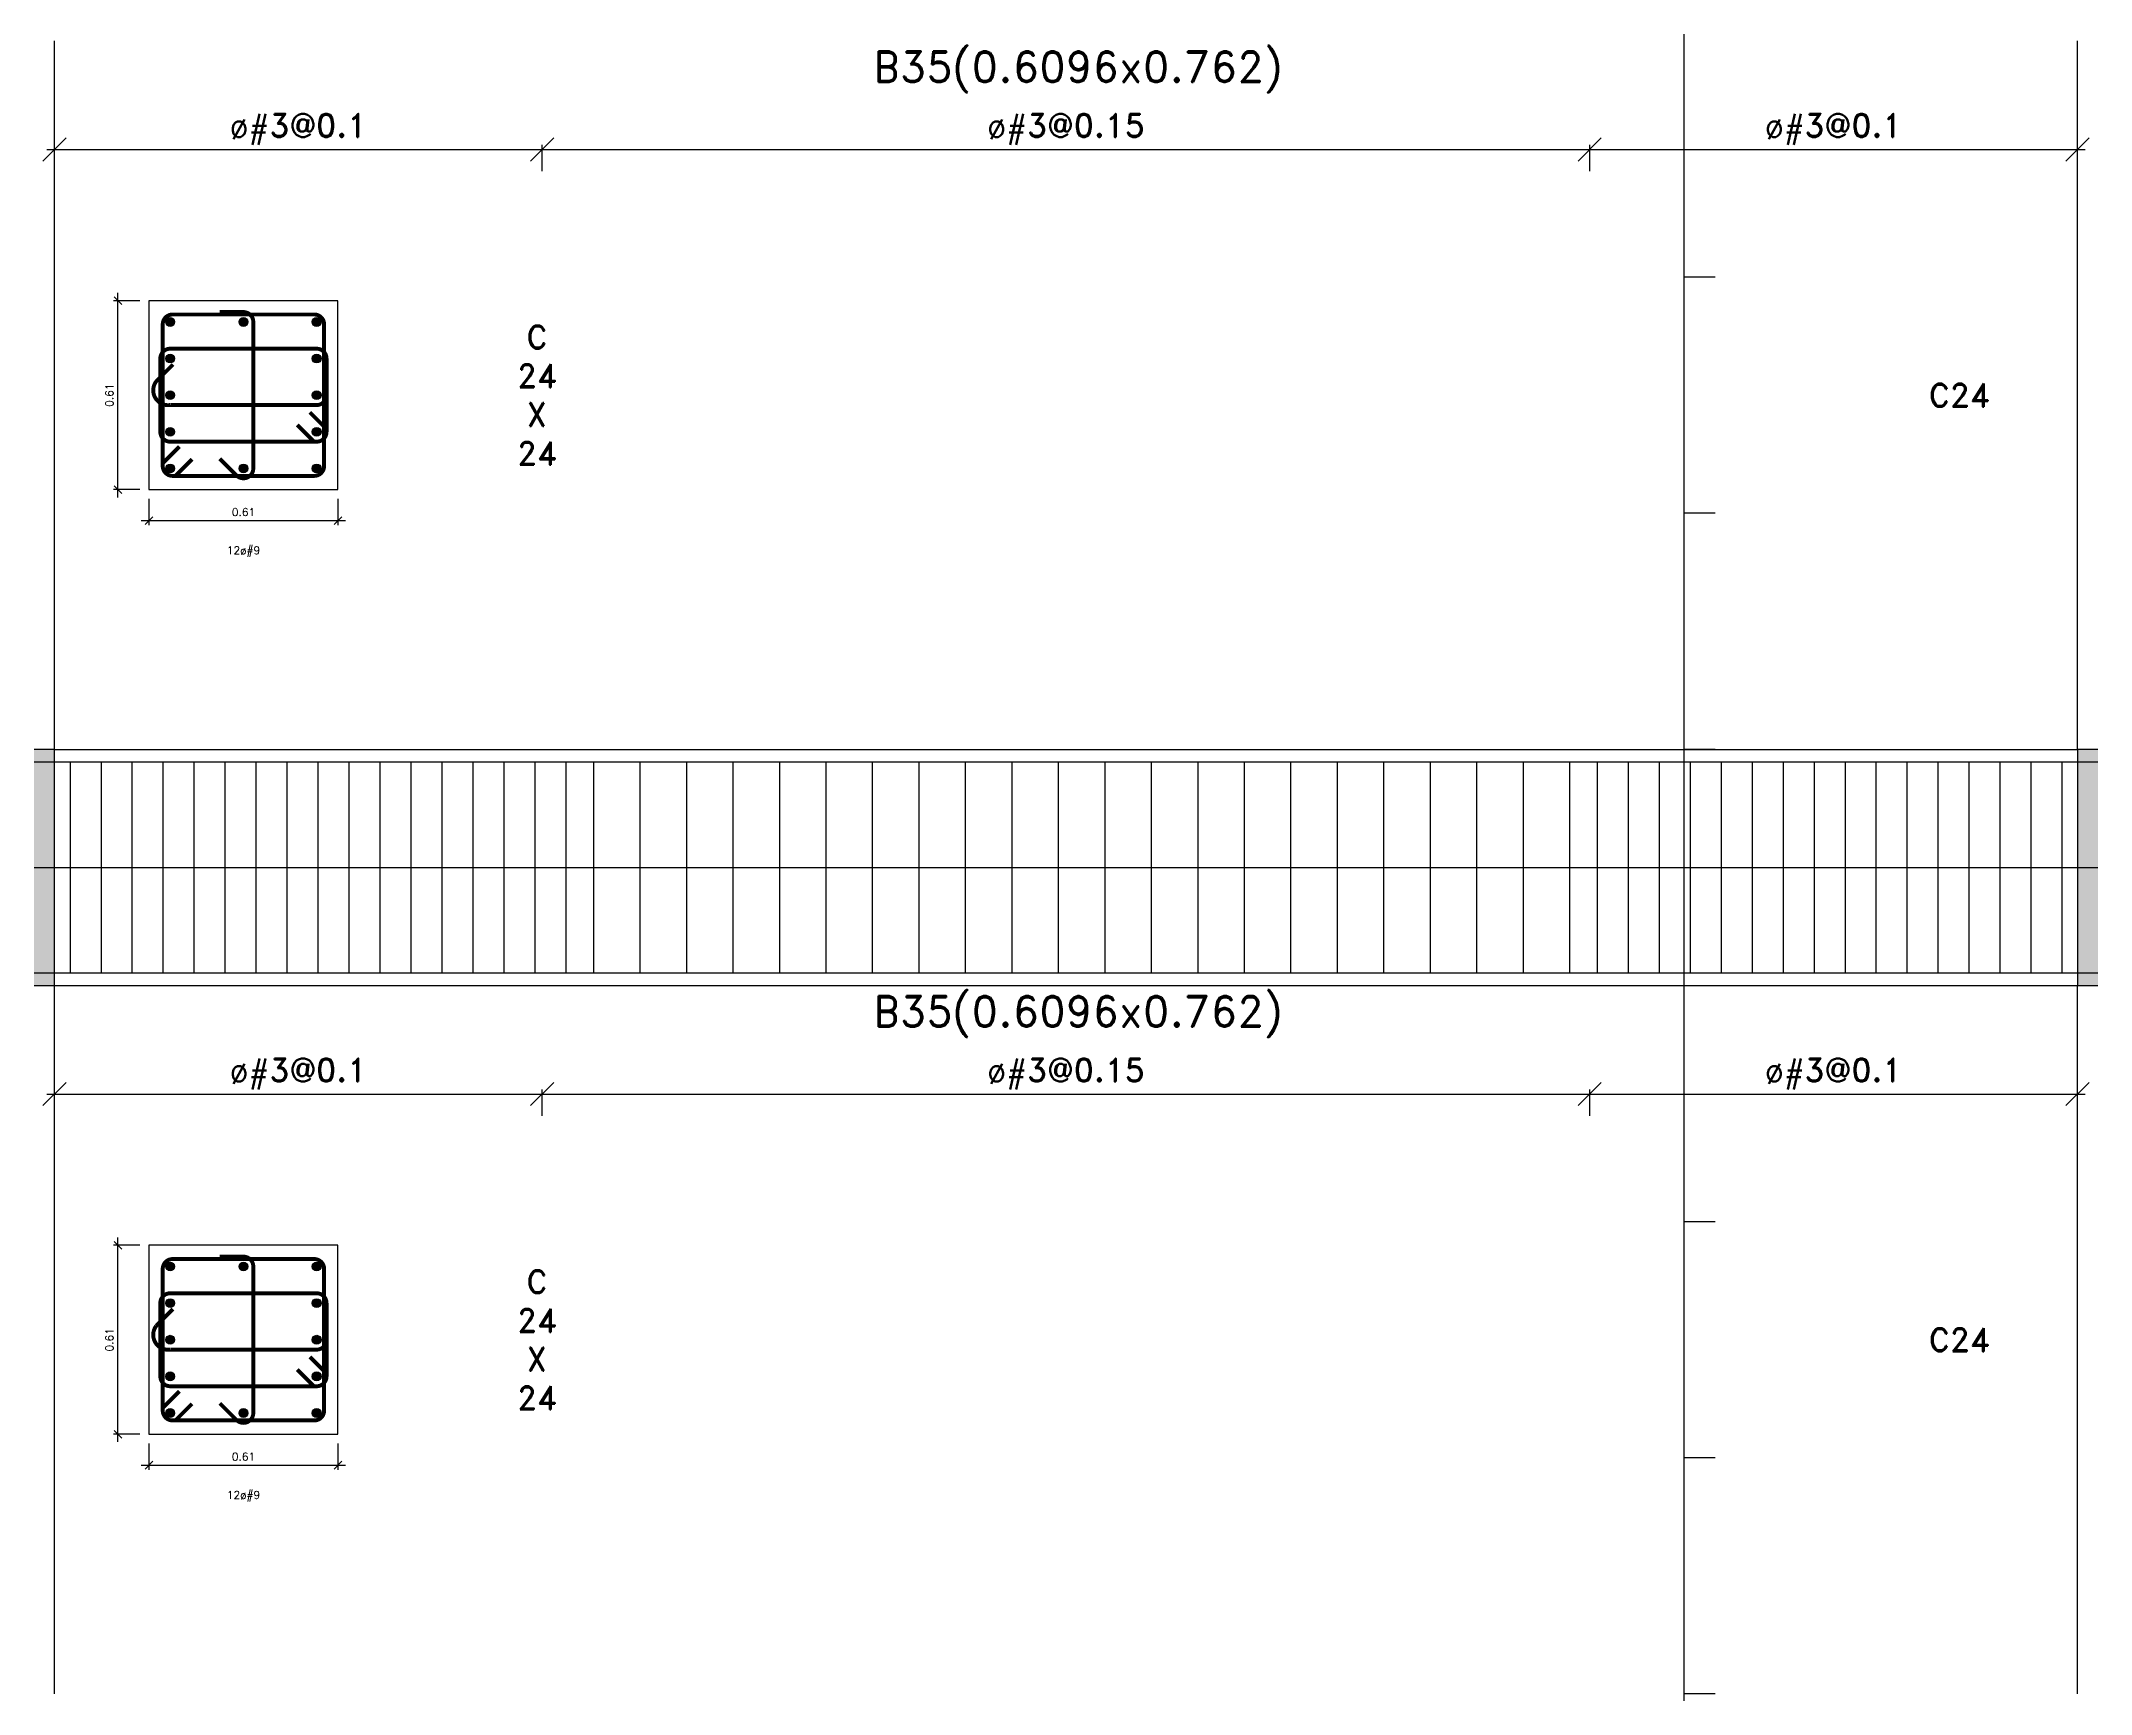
# Model space of a CAD drawing. Header units: inches. Extents: x 2674 to 28325, y -8016 to 21827.
# Drawn here: x 10779.7 to 11110.5, y -912.2 to -645.5 of the extents above; entities that cross this region are included whole.
import ezdxf

# ---------------------------------------------------------------- set-up
doc = ezdxf.new("R2010")
doc.units = ezdxf.units.IN
doc.header["$MEASUREMENT"] = 0
for name, color, linetype in [('Beam', 3, 'Continuous'), ('Beam elevation contour', 7, 'Continuous'), ('Beam rebar bot', 2, 'Continuous'), ('Beam rebar top', 2, 'Continuous'), ('Beam tie corner', 6, 'Continuous'), ('Beam tie mid', 4, 'Continuous'), ('Column elevation contorno', 7, 'Continuous'), ('Columns', 5, 'Continuous'), ('Dimensions', 7, 'Continuous'), ('Porticos', 7, 'Continuous'), ('Rebar long', 5, 'Continuous'), ('Rebar tie', 4, 'Continuous'), ('Texts', 7, 'Continuous')]:
    doc.layers.add(name, color=color, linetype=linetype)
doc.layers.add('Beam torsion rebar', color=7, linetype='Continuous', true_color=0xaf0000)
doc.styles.add('Letra', font='romand.shx')
doc.dimstyles.new('Dimension', dxfattribs={"dimscale": 0.083333, "dimtxt": 0.025, "dimasz": 0.025, "dimexe": 0.015, "dimexo": 0.03, "dimgap": 0.015, "dimtad": 1, "dimdec": 1, "dimzin": 0, "dimdsep": 46, "dimlunit": 4, "dimtxsty": 'Letra', "dimblk": 'OBLIQUE', "dimcen": 0.015, "dimdle": 0.025, "dimclrd": 256, "dimclre": 1, "dimclrt": 4, "dimadec": 0, "dimazin": 0, "dimtfac": 1, "dimtdec": 1, "dimtofl": 0, "dimtmove": 0, "dimatfit": 3, "dimfxl": 1, "dimtolj": 1, "dimtzin": 0, "dimarcsym": 0})

# ---------------------------------------------------------------- blocks, each defined once
blk = doc.blocks.new('_Oblique')
at = {"color": 0, "linetype": 'ByBlock', "lineweight": -2}
blk.add_line((-0.5, -0.5), (0.5, 0.5), dxfattribs=at)
blk = doc.blocks.new('*D550')
at = {"layer": 'Defpoints', "color": 0, "transparency": 16777216}
for p in [(11044.87, -721.71), (11049.87, -721.71), (11049.87, -759.81)]:
    blk.add_point(p, dxfattribs=at)
at = {"layer": 'Dimensions', "color": 1, "linetype": 'ByBlock', "lineweight": -2, "transparency": 16777216}
for p, q in [((11049.87, -721.71), (11044.87, -721.71)), ((11049.87, -759.81), (11044.87, -759.81))]:
    blk.add_line(p, q, dxfattribs=at)
at = {"layer": 'Dimensions', "linetype": 'ByBlock', "lineweight": -2, "transparency": 16777216}
blk.add_line((11044.87, -759.82), (11044.87, -721.71), dxfattribs=at)
at = {"layer": 'Dimensions', "lineweight": -2, "transparency": 16777216, "xscale": 0.006249999999999999, "yscale": 0.006249999999999999, "zscale": 0.006249999999999999}
for p, rotation in [((11044.87, -721.71), 90), ((11044.87, -759.81), 270)]:
    blk.add_blockref('_Oblique', p, dxfattribs=dict(at, rotation=rotation))
at = {"layer": 'Dimensions', "color": 4, "transparency": 16777216, "insert": (11044.86, -740.76), "char_height": 0.00625, "attachment_point": 5, "rotation": 90, "style": 'Letra'}
blk.add_mtext('\\A1;ø#3@0.1', dxfattribs=at)
blk = doc.blocks.new('*D551')
at = {"layer": 'Defpoints', "color": 0, "transparency": 16777216}
for p in [(11044.87, -607.41), (11049.87, -607.41), (11049.87, -683.61)]:
    blk.add_point(p, dxfattribs=at)
at = {"layer": 'Dimensions', "color": 1, "linetype": 'ByBlock', "lineweight": -2, "transparency": 16777216}
for p, q in [((11049.87, -607.41), (11044.87, -607.41)), ((11049.87, -683.61), (11044.87, -683.61))]:
    blk.add_line(p, q, dxfattribs=at)
at = {"layer": 'Dimensions', "linetype": 'ByBlock', "lineweight": -2, "transparency": 16777216}
blk.add_line((11044.87, -683.62), (11044.87, -607.41), dxfattribs=at)
at = {"layer": 'Dimensions', "lineweight": -2, "transparency": 16777216, "xscale": 0.006249999999999999, "yscale": 0.006249999999999999, "zscale": 0.006249999999999999}
for p, rotation in [((11044.87, -607.41), 90), ((11044.87, -683.61), 270)]:
    blk.add_blockref('_Oblique', p, dxfattribs=dict(at, rotation=rotation))
at = {"layer": 'Dimensions', "color": 4, "transparency": 16777216, "insert": (11044.86, -645.51), "char_height": 0.00625, "attachment_point": 5, "rotation": 90, "style": 'Letra'}
blk.add_mtext('\\A1;ø#3@0.1', dxfattribs=at)
blk = doc.blocks.new('*D552')
at = {"layer": 'Defpoints', "color": 0, "transparency": 16777216}
for p in [(11044.87, -683.61), (11049.87, -683.61), (11049.87, -721.71)]:
    blk.add_point(p, dxfattribs=at)
at = {"layer": 'Dimensions', "color": 1, "linetype": 'ByBlock', "lineweight": -2, "transparency": 16777216}
for p, q in [((11049.87, -683.61), (11044.87, -683.61)), ((11049.87, -721.71), (11044.87, -721.71))]:
    blk.add_line(p, q, dxfattribs=at)
at = {"layer": 'Dimensions', "linetype": 'ByBlock', "lineweight": -2, "transparency": 16777216}
blk.add_line((11044.87, -721.72), (11044.87, -683.61), dxfattribs=at)
at = {"layer": 'Dimensions', "lineweight": -2, "transparency": 16777216, "xscale": 0.006249999999999999, "yscale": 0.006249999999999999, "zscale": 0.006249999999999999}
for p, rotation in [((11044.87, -683.61), 90), ((11044.87, -721.71), 270)]:
    blk.add_blockref('_Oblique', p, dxfattribs=dict(at, rotation=rotation))
at = {"layer": 'Dimensions', "color": 4, "transparency": 16777216, "insert": (11044.86, -702.66), "char_height": 0.00625, "attachment_point": 5, "rotation": 90, "style": 'Letra'}
blk.add_mtext('\\A1;ø#3@0.15', dxfattribs=at)
blk = doc.blocks.new('*D553')
at = {"layer": 'Defpoints', "color": 0, "transparency": 16777216}
for p in [(11044.87, -874.11), (11049.87, -874.11), (11049.87, -912.21)]:
    blk.add_point(p, dxfattribs=at)
at = {"layer": 'Dimensions', "color": 1, "linetype": 'ByBlock', "lineweight": -2, "transparency": 16777216}
for p, q in [((11049.87, -874.11), (11044.87, -874.11)), ((11049.87, -912.21), (11044.87, -912.21))]:
    blk.add_line(p, q, dxfattribs=at)
at = {"layer": 'Dimensions', "linetype": 'ByBlock', "lineweight": -2, "transparency": 16777216}
blk.add_line((11044.87, -912.22), (11044.87, -874.11), dxfattribs=at)
at = {"layer": 'Dimensions', "lineweight": -2, "transparency": 16777216, "xscale": 0.006249999999999999, "yscale": 0.006249999999999999, "zscale": 0.006249999999999999}
for p, rotation in [((11044.87, -874.11), 90), ((11044.87, -912.21), 270)]:
    blk.add_blockref('_Oblique', p, dxfattribs=dict(at, rotation=rotation))
at = {"layer": 'Dimensions', "color": 4, "transparency": 16777216, "insert": (11044.86, -893.16), "char_height": 0.00625, "attachment_point": 5, "rotation": 90, "style": 'Letra'}
blk.add_mtext('\\A1;ø#3@0.1', dxfattribs=at)
blk = doc.blocks.new('*D554')
at = {"layer": 'Defpoints', "color": 0, "transparency": 16777216}
for p in [(11044.87, -759.81), (11049.87, -759.81), (11049.87, -836.01)]:
    blk.add_point(p, dxfattribs=at)
at = {"layer": 'Dimensions', "color": 1, "linetype": 'ByBlock', "lineweight": -2, "transparency": 16777216}
for p, q in [((11049.87, -759.81), (11044.87, -759.81)), ((11049.87, -836.01), (11044.87, -836.01))]:
    blk.add_line(p, q, dxfattribs=at)
at = {"layer": 'Dimensions', "linetype": 'ByBlock', "lineweight": -2, "transparency": 16777216}
blk.add_line((11044.87, -836.02), (11044.87, -759.81), dxfattribs=at)
at = {"layer": 'Dimensions', "lineweight": -2, "transparency": 16777216, "xscale": 0.006249999999999999, "yscale": 0.006249999999999999, "zscale": 0.006249999999999999}
for p, rotation in [((11044.87, -759.81), 90), ((11044.87, -836.01), 270)]:
    blk.add_blockref('_Oblique', p, dxfattribs=dict(at, rotation=rotation))
at = {"layer": 'Dimensions', "color": 4, "transparency": 16777216, "insert": (11044.86, -797.91), "char_height": 0.00625, "attachment_point": 5, "rotation": 90, "style": 'Letra'}
blk.add_mtext('\\A1;ø#3@0.1', dxfattribs=at)
blk = doc.blocks.new('*D555')
at = {"layer": 'Defpoints', "color": 0, "transparency": 16777216}
for p in [(11044.87, -836.01), (11049.87, -836.01), (11049.87, -874.11)]:
    blk.add_point(p, dxfattribs=at)
at = {"layer": 'Dimensions', "color": 1, "linetype": 'ByBlock', "lineweight": -2, "transparency": 16777216}
for p, q in [((11049.87, -836.01), (11044.87, -836.01)), ((11049.87, -874.11), (11044.87, -874.11))]:
    blk.add_line(p, q, dxfattribs=at)
at = {"layer": 'Dimensions', "linetype": 'ByBlock', "lineweight": -2, "transparency": 16777216}
blk.add_line((11044.87, -874.12), (11044.87, -836.01), dxfattribs=at)
at = {"layer": 'Dimensions', "lineweight": -2, "transparency": 16777216, "xscale": 0.006249999999999999, "yscale": 0.006249999999999999, "zscale": 0.006249999999999999}
for p, rotation in [((11044.87, -836.01), 90), ((11044.87, -874.11), 270)]:
    blk.add_blockref('_Oblique', p, dxfattribs=dict(at, rotation=rotation))
at = {"layer": 'Dimensions', "color": 4, "transparency": 16777216, "insert": (11044.86, -855.06), "char_height": 0.00625, "attachment_point": 5, "rotation": 90, "style": 'Letra'}
blk.add_mtext('\\A1;ø#3@0.15', dxfattribs=at)
blk = doc.blocks.new('*D557')
at = {"layer": 'Defpoints', "color": 0, "transparency": 16777216}
for p in [(11044.87, -912.21), (11049.87, -912.21), (11049.87, -988.41)]:
    blk.add_point(p, dxfattribs=at)
at = {"layer": 'Dimensions', "color": 1, "linetype": 'ByBlock', "lineweight": -2, "transparency": 16777216}
for p, q in [((11049.87, -912.21), (11044.87, -912.21)), ((11049.87, -988.41), (11044.87, -988.41))]:
    blk.add_line(p, q, dxfattribs=at)
at = {"layer": 'Dimensions', "linetype": 'ByBlock', "lineweight": -2, "transparency": 16777216}
blk.add_line((11044.87, -988.42), (11044.87, -912.21), dxfattribs=at)
at = {"layer": 'Dimensions', "lineweight": -2, "transparency": 16777216, "xscale": 0.006249999999999999, "yscale": 0.006249999999999999, "zscale": 0.006249999999999999}
for p, rotation in [((11044.87, -912.21), 90), ((11044.87, -988.41), 270)]:
    blk.add_blockref('_Oblique', p, dxfattribs=dict(at, rotation=rotation))
at = {"layer": 'Dimensions', "color": 4, "transparency": 16777216, "insert": (11044.86, -950.31), "char_height": 0.00625, "attachment_point": 5, "rotation": 90, "style": 'Letra'}
blk.add_mtext('\\A1;ø#3@0.1', dxfattribs=at)
blk = doc.blocks.new('*D28')
at = {"color": 1, "linetype": 'ByBlock', "lineweight": -2, "transparency": 16777216}
for p, q in [((-0.3348, 0.3048), (-0.4198, 0.3048)), ((-0.3348, -0.3048), (-0.4198, -0.3048))]:
    blk.add_line(p, q, dxfattribs=at)
at = {"linetype": 'ByBlock', "lineweight": -2, "transparency": 16777216}
blk.add_line((-0.4048, -0.3298), (-0.4048, 0.3298), dxfattribs=at)
at = {"layer": 'Defpoints', "transparency": 16777216}
for p in [(-0.4048, 0.3048), (-0.3048, 0.3048), (-0.3048, -0.3048)]:
    blk.add_point(p, dxfattribs=at)
at = {"lineweight": -2, "transparency": 16777216, "xscale": 0.025, "yscale": 0.025, "zscale": 0.025}
for p, rotation in [((-0.4048, 0.3048), 90), ((-0.4048, -0.3048), 270)]:
    blk.add_blockref('_Oblique', p, dxfattribs=dict(at, rotation=rotation))
at = {"color": 4, "transparency": 16777216, "insert": (-0.4198, 0), "char_height": 0.025, "attachment_point": 8, "rotation": 90, "style": 'Letra'}
blk.add_mtext('0.61', dxfattribs=at)
blk = doc.blocks.new('*D29')
at = {"color": 1, "linetype": 'ByBlock', "lineweight": -2, "transparency": 16777216}
for p, q in [((-0.3048, -0.3348), (-0.3048, -0.4198)), ((0.3048, -0.3348), (0.3048, -0.4198))]:
    blk.add_line(p, q, dxfattribs=at)
at = {"linetype": 'ByBlock', "lineweight": -2, "transparency": 16777216}
blk.add_line((-0.3298, -0.4048), (0.3298, -0.4048), dxfattribs=at)
at = {"layer": 'Defpoints', "transparency": 16777216}
for p in [(-0.3048, -0.3048), (0.3048, -0.3048), (0.3048, -0.4048)]:
    blk.add_point(p, dxfattribs=at)
at = {"lineweight": -2, "transparency": 16777216, "xscale": 0.025, "yscale": 0.025, "zscale": 0.025, "rotation": 180}
blk.add_blockref('_Oblique', (-0.3048, -0.4048), dxfattribs=at)
at = {"lineweight": -2, "transparency": 16777216, "xscale": 0.025, "yscale": 0.025, "zscale": 0.025}
blk.add_blockref('_Oblique', (0.3048, -0.4048), dxfattribs=at)
at = {"color": 4, "transparency": 16777216, "insert": (0, -0.3898), "char_height": 0.025, "attachment_point": 8, "style": 'Letra'}
blk.add_mtext('0.61', dxfattribs=at)
blk = doc.blocks.new('#9')
blk.add_hatch(color=256).paths.add_polyline_path([(0.0143, 0, 1), (-0.0143, 0, 1)])
at = {"color": 0}
blk.add_circle((0, 0), 0.0143, dxfattribs=at)
blk = doc.blocks.new('*D61')
at = {"color": 1, "linetype": 'ByBlock', "lineweight": -2, "transparency": 16777216}
for p, q in [((717.8452, 31.7364), (717.8452, 31.8214)), ((719.4192, 31.7364), (719.4192, 31.8214))]:
    blk.add_line(p, q, dxfattribs=at)
at = {"linetype": 'ByBlock', "lineweight": -2, "transparency": 16777216}
blk.add_line((717.8202, 31.8064), (719.4442, 31.8064), dxfattribs=at)
at = {"layer": 'Defpoints', "transparency": 16777216}
for p in [(719.4192, 31.8064), (717.8452, 31.7064), (719.4192, 31.7064)]:
    blk.add_point(p, dxfattribs=at)
at = {"lineweight": -2, "transparency": 16777216, "xscale": 0.075, "yscale": 0.075, "zscale": 0.075, "rotation": 180}
blk.add_blockref('_Oblique', (717.8452, 31.8064), dxfattribs=at)
at = {"lineweight": -2, "transparency": 16777216, "xscale": 0.075, "yscale": 0.075, "zscale": 0.075}
blk.add_blockref('_Oblique', (719.4192, 31.8064), dxfattribs=at)
at = {"color": 4, "transparency": 16777216, "insert": (718.6322, 31.8214), "char_height": 0.075, "attachment_point": 8, "style": 'Letra'}
blk.add_mtext('ø#3@0.1', dxfattribs=at)
blk = doc.blocks.new('*D62')
at = {"color": 1, "linetype": 'ByBlock', "lineweight": -2, "transparency": 16777216}
for p, q in [((722.7992, 31.7364), (722.7992, 31.8214)), ((724.3731, 31.7364), (724.3731, 31.8214))]:
    blk.add_line(p, q, dxfattribs=at)
at = {"linetype": 'ByBlock', "lineweight": -2, "transparency": 16777216}
blk.add_line((722.7742, 31.8064), (724.3981, 31.8064), dxfattribs=at)
at = {"layer": 'Defpoints', "transparency": 16777216}
for p in [(724.3731, 31.8064), (722.7992, 31.7064), (724.3731, 31.7064)]:
    blk.add_point(p, dxfattribs=at)
at = {"lineweight": -2, "transparency": 16777216, "xscale": 0.075, "yscale": 0.075, "zscale": 0.075, "rotation": 180}
blk.add_blockref('_Oblique', (722.7992, 31.8064), dxfattribs=at)
at = {"lineweight": -2, "transparency": 16777216, "xscale": 0.075, "yscale": 0.075, "zscale": 0.075}
blk.add_blockref('_Oblique', (724.3731, 31.8064), dxfattribs=at)
at = {"color": 4, "transparency": 16777216, "insert": (723.58615, 31.8214), "char_height": 0.075, "attachment_point": 8, "style": 'Letra'}
blk.add_mtext('ø#3@0.1', dxfattribs=at)
blk = doc.blocks.new('*D63')
at = {"color": 1, "linetype": 'ByBlock', "lineweight": -2, "transparency": 16777216}
for p, q in [((719.4192, 31.7364), (719.4192, 31.8214)), ((722.7992, 31.7364), (722.7992, 31.8214))]:
    blk.add_line(p, q, dxfattribs=at)
at = {"linetype": 'ByBlock', "lineweight": -2, "transparency": 16777216}
blk.add_line((719.3942, 31.8064), (722.8242, 31.8064), dxfattribs=at)
at = {"layer": 'Defpoints', "transparency": 16777216}
for p in [(722.7992, 31.8064), (719.4192, 31.7064), (722.7992, 31.7064)]:
    blk.add_point(p, dxfattribs=at)
at = {"lineweight": -2, "transparency": 16777216, "xscale": 0.075, "yscale": 0.075, "zscale": 0.075, "rotation": 180}
blk.add_blockref('_Oblique', (719.4192, 31.8064), dxfattribs=at)
at = {"lineweight": -2, "transparency": 16777216, "xscale": 0.075, "yscale": 0.075, "zscale": 0.075}
blk.add_blockref('_Oblique', (722.7992, 31.8064), dxfattribs=at)
at = {"color": 4, "transparency": 16777216, "insert": (721.1092, 31.8214), "char_height": 0.075, "attachment_point": 8, "style": 'Letra'}
blk.add_mtext('ø#3@0.15', dxfattribs=at)
blk = doc.blocks.new('FB 24 X 30')
blk.add_hatch(color=256).paths.add_polyline_path([(0.3048, 0.381), (-0.3048, 0.381), (-0.3048, -0.381), (0.3048, -0.381)])
at = {"color": 0}
blk.add_lwpolyline([(0.3048, 0.381), (-0.3048, 0.381), (-0.3048, -0.381), (0.3048, -0.381)], close=True, dxfattribs=at)
blk = doc.blocks.new('*D80')
at = {"linetype": 'ByBlock', "lineweight": -2, "transparency": 16777216}
blk.add_line((717.8202, 28.7584), (719.4442, 28.7584), dxfattribs=at)
at = {"color": 1, "linetype": 'ByBlock', "lineweight": -2, "transparency": 16777216}
for p, q in [((717.8452, 28.6884), (717.8452, 28.7734)), ((719.4192, 28.6884), (719.4192, 28.7734))]:
    blk.add_line(p, q, dxfattribs=at)
at = {"layer": 'Defpoints', "transparency": 16777216}
for p in [(719.4192, 28.7584), (717.8452, 28.6584), (719.4192, 28.6584)]:
    blk.add_point(p, dxfattribs=at)
at = {"lineweight": -2, "transparency": 16777216, "xscale": 0.075, "yscale": 0.075, "zscale": 0.075, "rotation": 180}
blk.add_blockref('_Oblique', (717.8452, 28.7584), dxfattribs=at)
at = {"lineweight": -2, "transparency": 16777216, "xscale": 0.075, "yscale": 0.075, "zscale": 0.075}
blk.add_blockref('_Oblique', (719.4192, 28.7584), dxfattribs=at)
at = {"color": 4, "transparency": 16777216, "insert": (718.6322, 28.7734), "char_height": 0.075, "attachment_point": 8, "style": 'Letra'}
blk.add_mtext('ø#3@0.1', dxfattribs=at)
blk = doc.blocks.new('*D81')
at = {"linetype": 'ByBlock', "lineweight": -2, "transparency": 16777216}
blk.add_line((722.7742, 28.7584), (724.3981, 28.7584), dxfattribs=at)
at = {"color": 1, "linetype": 'ByBlock', "lineweight": -2, "transparency": 16777216}
for p, q in [((722.7992, 28.6884), (722.7992, 28.7734)), ((724.3731, 28.6884), (724.3731, 28.7734))]:
    blk.add_line(p, q, dxfattribs=at)
at = {"layer": 'Defpoints', "transparency": 16777216}
for p in [(724.3731, 28.7584), (722.7992, 28.6584), (724.3731, 28.6584)]:
    blk.add_point(p, dxfattribs=at)
at = {"lineweight": -2, "transparency": 16777216, "xscale": 0.075, "yscale": 0.075, "zscale": 0.075, "rotation": 180}
blk.add_blockref('_Oblique', (722.7992, 28.7584), dxfattribs=at)
at = {"lineweight": -2, "transparency": 16777216, "xscale": 0.075, "yscale": 0.075, "zscale": 0.075}
blk.add_blockref('_Oblique', (724.3731, 28.7584), dxfattribs=at)
at = {"color": 4, "transparency": 16777216, "insert": (723.58615, 28.7734), "char_height": 0.075, "attachment_point": 8, "style": 'Letra'}
blk.add_mtext('ø#3@0.1', dxfattribs=at)
blk = doc.blocks.new('*D82')
at = {"linetype": 'ByBlock', "lineweight": -2, "transparency": 16777216}
blk.add_line((719.3942, 28.7584), (722.8242, 28.7584), dxfattribs=at)
at = {"color": 1, "linetype": 'ByBlock', "lineweight": -2, "transparency": 16777216}
for p, q in [((719.4192, 28.6884), (719.4192, 28.7734)), ((722.7992, 28.6884), (722.7992, 28.7734))]:
    blk.add_line(p, q, dxfattribs=at)
at = {"layer": 'Defpoints', "transparency": 16777216}
for p in [(722.7992, 28.7584), (719.4192, 28.6584), (722.7992, 28.6584)]:
    blk.add_point(p, dxfattribs=at)
at = {"lineweight": -2, "transparency": 16777216, "xscale": 0.075, "yscale": 0.075, "zscale": 0.075, "rotation": 180}
blk.add_blockref('_Oblique', (719.4192, 28.7584), dxfattribs=at)
at = {"lineweight": -2, "transparency": 16777216, "xscale": 0.075, "yscale": 0.075, "zscale": 0.075}
blk.add_blockref('_Oblique', (722.7992, 28.7584), dxfattribs=at)
at = {"color": 4, "transparency": 16777216, "insert": (721.1092, 28.7734), "char_height": 0.075, "attachment_point": 8, "style": 'Letra'}
blk.add_mtext('ø#3@0.15', dxfattribs=at)
blk = doc.blocks.new('FB 30 X 30')
blk.add_hatch(color=256).paths.add_polyline_path([(0.381, 0.381), (-0.381, 0.381), (-0.381, -0.381), (0.381, -0.381)])
at = {"color": 0}
blk.add_lwpolyline([(0.381, 0.381), (-0.381, 0.381), (-0.381, -0.381), (0.381, -0.381)], close=True, dxfattribs=at)
blk = doc.blocks.new('C 24 X 24')
at = {"layer": 'Columns'}
blk.add_lwpolyline([(-0.3048, -0.3048), (0.3048, -0.3048), (0.3048, 0.3048), (-0.3048, 0.3048)], close=True, dxfattribs=at)
at = {"layer": 'Rebar tie'}
for points in [[(-0.2065, -0.1657, 0.0127, 0.0127, 0), (-0.2604, -0.2196, 0.0127, 0.0127, 0), (-0.2604, -0.2286, 0.0127, 0.0127, 0.414214), (-0.2286, -0.2604, 0.0127, 0.0127, 0), (0.2286, -0.2604, 0.0127, 0.0127, 0.414214), (0.2604, -0.2286, 0.0127, 0.0127, 0), (0.2604, 0.2286, 0.0127, 0.0127, 0.414214), (0.2286, 0.2604, 0.0127, 0.0127, 0), (-0.2286, 0.2604, 0.0127, 0.0127, 0.414214), (-0.2604, 0.2286, 0.0127, 0.0127, 0), (-0.2604, -0.2286, 0.0127, 0.0127, 0.414214), (-0.2286, -0.2604, 0.0127, 0.0127, 0), (-0.2196, -0.2604, 0.0127, 0.0127, 0), (-0.1657, -0.2065, 0.0127, 0.0127, 0)], [(-0.0763, -0.205, 0.0127, 0.0127, 0), (-0.0225, -0.2589, 0.0127, 0.0127, 0.668179), (0.0318, -0.2364, 0.0127, 0.0127, 0), (0.0318, 0.2364, 0.0127, 0.0127, 0.414214), (0, 0.2682, 0.0127, 0.0127, 0), (-0.0762, 0.2682, 0.0127, 0.0127, 0)], [(0.2143, -0.0554, 0.0127, 0.0127, 0), (0.2682, -0.1092, 0.0127, 0.0127, 0), (0.2682, -0.1182, 0.0127, 0.0127, -0.414214), (0.2364, -0.15, 0.0127, 0.0127, 0), (-0.2364, -0.15, 0.0127, 0.0127, -0.414214), (-0.2682, -0.1182, 0.0127, 0.0127, 0), (-0.2682, 0.1182, 0.0127, 0.0127, -0.414214), (-0.2364, 0.15, 0.0127, 0.0127, 0), (0.2364, 0.15, 0.0127, 0.0127, -0.414214), (0.2682, 0.1182, 0.0127, 0.0127, 0), (0.2682, -0.1182, 0.0127, 0.0127, -0.414214), (0.2364, -0.15, 0.0127, 0.0127, 0), (0.2275, -0.15, 0.0127, 0.0127, 0), (0.1736, -0.0961, 0.0127, 0.0127, 0)], [(-0.2275, 0.0988, 0.0127, 0.0127, 0), (-0.2813, 0.0449, 0.0127, 0.0127, 0.668179), (-0.2364, -0.0318, 0.0127, 0.0127, 0), (0.2364, -0.0318, 0.0127, 0.0127, 0.414214), (0.2682, 0, 0.0127, 0.0127, 0), (0.2682, 0.0762, 0.0127, 0.0127, 0)]]:
    blk.add_lwpolyline(points, format="xyseb", dxfattribs=at)
at = {"layer": 'Rebar long', "color": 0}
for p in [(-0.2364, 0.2364), (0, 0.2364), (0.2364, 0.2364), (-0.2364, 0.1182), (0.2364, 0.1182), (-0.2364, 0), (0.2364, 0), (-0.2364, -0.1182), (0.2364, -0.1182), (-0.2364, -0.2364), (0, -0.2364), (0.2364, -0.2364)]:
    blk.add_blockref('#9', p, dxfattribs=at)
at = {"layer": 'Texts', "insert": (0, -0.5048), "char_height": 0.025, "width": 0.056717, "attachment_point": 5, "style": 'Letra'}
blk.add_mtext('12ø#9', dxfattribs=at)
at = {"layer": 'Dimensions'}
for p2, distance, picture, middle in [((-0.3048, 0.3048), 0.1, '*D28', (-0.4048, 0)), ((0.3048, -0.3048), -0.1, '*D29', (0, -0.4048))]:
    dim = blk.add_aligned_dim(p1=(-0.3048, -0.3048), p2=p2, distance=distance, dimstyle='Dimension', override={"dimtxt": 0.025, "dimasz": 0.025, "dimpost": '<>'}, dxfattribs=at)
    dim.commit()
    dim.dimension.update_dxf_attribs({"geometry": picture, "text_midpoint": middle})
blk = doc.blocks.new('B33-B34-B35-B36-Story10')
at = {"layer": 'Texts', "insert": (721.1472, 32.0564), "char_height": 0.1, "width": 0.056717, "attachment_point": 5, "style": 'Letra'}
blk.add_mtext('B35(0.6096x0.762)', dxfattribs=at)
at = {"layer": 'Dimensions'}
for p1, p2, text, picture, middle in [((717.8452, 31.7064), (719.4192, 31.7064), 'ø#3@0.1', '*D61', (718.6322, 31.8064)), ((719.4192, 31.7064), (722.7992, 31.7064), 'ø#3@0.15', '*D63', (721.1092, 31.8064)), ((722.7992, 31.7064), (724.3731, 31.7064), 'ø#3@0.1', '*D62', (723.5861, 31.8064))]:
    dim = blk.add_aligned_dim(p1=p1, p2=p2, distance=0.1, text=text, dimstyle='Dimension', override={"dimtxt": 0.075, "dimasz": 0.075, "dimpost": '<>'}, dxfattribs=at)
    dim.commit()
    dim.dimension.update_dxf_attribs({"geometry": picture, "text_midpoint": middle})
blk = doc.blocks.new('B33-B34-B35-B36-Story9')
at = {"layer": 'Beam elevation contour'}
for points in [[(717.8452, 29.8704), (724.3731, 29.8704)], [(717.8452, 29.1084), (724.3731, 29.1084)]]:
    blk.add_lwpolyline(points, dxfattribs=at)
at = {"layer": 'Beam rebar bot'}
blk.add_lwpolyline([(732.8728, 29.4484), (732.8728, 29.1484), (702.188, 29.1484), (702.188, 29.4484)], dxfattribs=at)
at = {"layer": 'Beam rebar top'}
blk.add_lwpolyline([(702.208, 29.5304), (702.208, 29.8304), (732.8928, 29.8304), (732.8928, 29.5304)], dxfattribs=at)
at = {"layer": 'Beam tie corner'}
for points in [[(717.8952, 29.8304), (717.8952, 29.1484)], [(717.9952, 29.8304), (717.9952, 29.1484)], [(718.0952, 29.8304), (718.0952, 29.1484)], [(718.1952, 29.8304), (718.1952, 29.1484)], [(718.2952, 29.8304), (718.2952, 29.1484)], [(718.3952, 29.8304), (718.3952, 29.1484)], [(718.4952, 29.8304), (718.4952, 29.1484)], [(718.5952, 29.8304), (718.5952, 29.1484)], [(718.6952, 29.8304), (718.6952, 29.1484)], [(718.7952, 29.8304), (718.7952, 29.1484)], [(718.8952, 29.8304), (718.8952, 29.1484)], [(718.9952, 29.8304), (718.9952, 29.1484)], [(719.0952, 29.8304), (719.0952, 29.1484)], [(719.1952, 29.8304), (719.1952, 29.1484)], [(719.2952, 29.8304), (719.2952, 29.1484)], [(719.3952, 29.8304), (719.3952, 29.1484)], [(722.8231, 29.8304), (722.8231, 29.1484)], [(722.9231, 29.8304), (722.9231, 29.1484)], [(723.0231, 29.8304), (723.0231, 29.1484)], [(723.1231, 29.8304), (723.1231, 29.1484)], [(723.2231, 29.8304), (723.2231, 29.1484)], [(723.3231, 29.8304), (723.3231, 29.1484)], [(723.4231, 29.8304), (723.4231, 29.1484)], [(723.5231, 29.8304), (723.5231, 29.1484)], [(723.6231, 29.8304), (723.6231, 29.1484)], [(723.7231, 29.8304), (723.7231, 29.1484)], [(723.8231, 29.8304), (723.8231, 29.1484)], [(723.9231, 29.8304), (723.9231, 29.1484)], [(724.0231, 29.8304), (724.0231, 29.1484)], [(724.1231, 29.8304), (724.1231, 29.1484)], [(724.2231, 29.8304), (724.2231, 29.1484)], [(724.3231, 29.8304), (724.3231, 29.1484)]]:
    blk.add_lwpolyline(points, dxfattribs=at)
at = {"layer": 'Beam tie mid'}
for points in [[(719.4952, 29.8304), (719.4952, 29.1484)], [(719.5842, 29.8304), (719.5842, 29.1484)], [(719.7342, 29.8304), (719.7342, 29.1484)], [(719.8842, 29.8304), (719.8842, 29.1484)], [(720.0342, 29.8304), (720.0342, 29.1484)], [(720.1842, 29.8304), (720.1842, 29.1484)], [(720.3342, 29.8304), (720.3342, 29.1484)], [(720.4842, 29.8304), (720.4842, 29.1484)], [(720.6342, 29.8304), (720.6342, 29.1484)], [(720.7842, 29.8304), (720.7842, 29.1484)], [(720.9342, 29.8304), (720.9342, 29.1484)], [(721.0842, 29.8304), (721.0842, 29.1484)], [(721.2342, 29.8304), (721.2342, 29.1484)], [(721.3842, 29.8304), (721.3842, 29.1484)], [(721.5342, 29.8304), (721.5342, 29.1484)], [(721.6842, 29.8304), (721.6842, 29.1484)], [(721.8342, 29.8304), (721.8342, 29.1484)], [(721.9842, 29.8304), (721.9842, 29.1484)], [(722.1342, 29.8304), (722.1342, 29.1484)], [(722.2842, 29.8304), (722.2842, 29.1484)], [(722.4342, 29.8304), (722.4342, 29.1484)], [(722.5842, 29.8304), (722.5842, 29.1484)], [(722.7342, 29.8304), (722.7342, 29.1484)]]:
    blk.add_lwpolyline(points, dxfattribs=at)
at = {"layer": 'Beam torsion rebar'}
blk.add_lwpolyline([(702.188, 29.4894), (732.8928, 29.4894)], dxfattribs=at)
at = {"layer": 'Beam', "color": 0}
for name, p in [('FB 24 X 30', (717.5404, 29.4894)), ('FB 30 X 30', (724.7541, 29.4894))]:
    blk.add_blockref(name, p, dxfattribs=at)
at = {"layer": 'Texts', "insert": (721.1472, 29.0084), "char_height": 0.1, "width": 0.056717, "attachment_point": 5, "style": 'Letra'}
blk.add_mtext('B35(0.6096x0.762)', dxfattribs=at)
at = {"layer": 'Dimensions'}
for p1, p2, text, picture, middle in [((717.8452, 28.6584), (719.4192, 28.6584), 'ø#3@0.1', '*D80', (718.6322, 28.7584)), ((719.4192, 28.6584), (722.7992, 28.6584), 'ø#3@0.15', '*D82', (721.1092, 28.7584)), ((722.7992, 28.6584), (724.3731, 28.6584), 'ø#3@0.1', '*D81', (723.5861, 28.7584))]:
    dim = blk.add_aligned_dim(p1=p1, p2=p2, distance=0.1, text=text, dimstyle='Dimension', override={"dimtxt": 0.075, "dimasz": 0.075, "dimpost": '<>'}, dxfattribs=at)
    dim.commit()
    dim.dimension.update_dxf_attribs({"geometry": picture, "text_midpoint": middle})

msp = doc.modelspace()

# ---------------------------------------------------------------- linework, layer by layer
at = {"layer": 'Column elevation contorno'}
for points in [[(10781.93, -759.81), (10781.93, -645.51)], [(11108.33, -759.81), (11108.33, -645.51)], [(10781.93, -912.21), (10781.93, -797.91)], [(11108.33, -912.21), (11108.33, -797.91)]]:
    msp.add_lwpolyline(points, dxfattribs=at)

# ---------------------------------------------------------------- block references
at = {"layer": 'Dimensions', "color": 0, "xscale": 49.99999999999999, "yscale": 49.99999999999999, "zscale": 49.99999999999999}
for p in [(10812.41, -702.66), (10812.41, -855.06)]:
    msp.add_blockref('C 24 X 24', p, dxfattribs=at)
at = {"layer": 'Porticos', "color": 0, "xscale": 49.99999999999999, "yscale": 49.99999999999999, "zscale": 49.99999999999999}
for name in ['B33-B34-B35-B36-Story10', 'B33-B34-B35-B36-Story9']:
    msp.add_blockref(name, (-25110.33, -2253.33), dxfattribs=at)

# ---------------------------------------------------------------- texts
at = {"layer": 'Texts', "char_height": 3.75, "width": 2.8358, "attachment_point": 5, "style": 'Letra'}
for s, insert in [('C 24 X 24', (10859.77, -702.66)), ('C24', (11089.28, -702.66)), ('C 24 X 24', (10859.77, -855.06)), ('C24', (11089.28, -855.06))]:
    msp.add_mtext(s, dxfattribs=dict(at, insert=insert))

# ---------------------------------------------------------------- dimensions: what is measured, and where the dimension line sits
at = {"layer": 'Dimensions'}
for p1, p2, text, picture, middle in [((11049.87, -683.61), (11049.87, -607.41), 'ø#3@0.1', '*D551', (11044.86, -645.51)), ((11049.87, -721.71), (11049.87, -683.61), 'ø#3@0.15', '*D552', (11044.86, -702.66)), ((11049.87, -759.81), (11049.87, -721.71), 'ø#3@0.1', '*D550', (11044.86, -740.76)), ((11049.87, -836.01), (11049.87, -759.81), 'ø#3@0.1', '*D554', (11044.86, -797.91)), ((11049.87, -874.11), (11049.87, -836.01), 'ø#3@0.15', '*D555', (11044.86, -855.06)), ((11049.87, -912.21), (11049.87, -874.11), 'ø#3@0.1', '*D553', (11044.86, -893.16)), ((11049.87, -988.41), (11049.87, -912.21), 'ø#3@0.1', '*D557', (11044.86, -950.31))]:
    dim = msp.add_aligned_dim(p1=p1, p2=p2, distance=5, text=text, dimstyle='Dimension', override={"dimscale": 0.083333, "dimtxt": 0.075, "dimasz": 0.075, "dimpost": '<>'}, dxfattribs=at)
    dim.commit()
    dim.dimension.update_dxf_attribs({"geometry": picture, "text_midpoint": middle})

doc.saveas('drawing.dxf')
